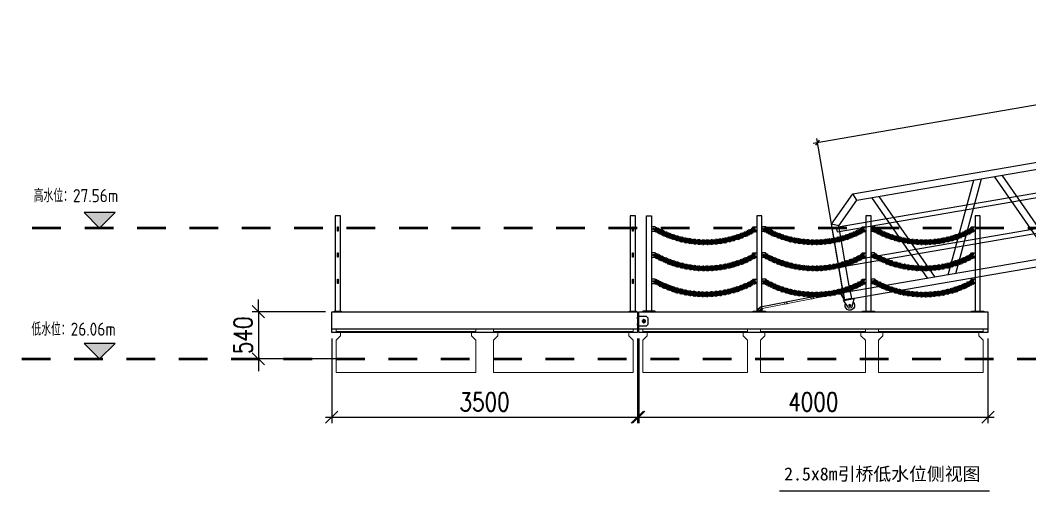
# Model space of a CAD drawing. Extents: x -259369 to -50372, y -155978 to 198088.
# Drawn here: x -95173 to -83609, y 106075 to 111479 of the extents above; entities that cross this region are included whole.
import ezdxf
from ezdxf.enums import TextEntityAlignment as Align

# ---------------------------------------------------------------- set-up
doc = ezdxf.new("R2010")
doc.units = 0
doc.header["$LTSCALE"] = 1000
doc.header["$MEASUREMENT"] = 0
doc.linetypes.add('CENTER', pattern=[2, 1.25, -0.25, 0.25, -0.25])
doc.linetypes.add('CENTER2', pattern=[28.575, 19.05, -3.175, 3.175, -3.175])
for name, color, linetype, lineweight in [('CAXA0', 7, 'Continuous', 70), ('图框', 7, 'Continuous', 13), ('文本', 3, 'Continuous', 13), ('浮箱', 160, 'Continuous', 20), ('铝斜撑', 241, 'Continuous', 9)]:
    doc.layers.add(name, color=color, linetype=linetype, lineweight=lineweight)
for name, color, linetype in [('hjh350-1200', 170, 'Continuous'), ('铝横梁', 220, 'Continuous'), ('铝通', 4, 'Continuous')]:
    doc.layers.add(name, color=color, linetype=linetype)
doc.styles.add('HZTXT', font='txtw.shx', dxfattribs={"width": 0.8, "bigfont": 'hztxtw.shx'})
doc.styles.get("Standard").update_dxf_attribs({"font": 'gbenor.shx', "bigfont": 'gbcbig.shx'})
doc.styles.add('宋体', font='')
doc.styles.get('宋体').set_extended_font_data('SimSun')
doc.dimstyles.new('DIM-50', dxfattribs={"dimscale": 50, "dimtxt": 3, "dimasz": 1, "dimexe": 1, "dimexo": 1, "dimgap": 1, "dimtad": 1, "dimdec": 1, "dimdsep": 46, "dimtxsty": 'HZTXT', "dimblk": 'OBLIQUE', "dimblk1": 'ARCHTICK', "dimblk2": 'OBLIQUE', "dimcen": 0, "dimdle": 1, "dimclrd": 9, "dimclre": 9, "dimclrt": 2, "dimadec": 1, "dimazin": 0, "dimtfac": 1, "dimtdec": 1, "dimtix": 1, "dimtmove": 2, "dimatfit": 3, "dimldrblk": 'OBLIQUE', "dimfxl": 15, "dimtolj": 1, "dimtzin": 0, "dimarcsym": 1})
doc.dimstyles.new('DIM-70', dxfattribs={"dimscale": 70, "dimtxt": 3, "dimasz": 2, "dimexe": 1, "dimexo": 1, "dimgap": 1, "dimtad": 1, "dimdec": 1, "dimdsep": 46, "dimtxsty": 'HZTXT', "dimblk": 'OBLIQUE', "dimcen": 0, "dimdle": 1, "dimclrd": 9, "dimclre": 9, "dimclrt": 2, "dimadec": 1, "dimazin": 0, "dimtfac": 1, "dimtdec": 1, "dimtix": 1, "dimtmove": 2, "dimatfit": 3, "dimldrblk": 'OBLIQUE', "dimfxl": 15, "dimtolj": 1, "dimtzin": 0, "dimarcsym": 1})

# ---------------------------------------------------------------- blocks, each defined once
blk = doc.blocks.new('*U1869')
at = {"color": 5, "const_width": 30}
blk.add_lwpolyline([(166, 0), (-166, 0)], dxfattribs=at)
blk = doc.blocks.new('*U1870')
at = {"color": 0, "linetype": 'ByBlock', "lineweight": -2, "transparency": 16777216}
for p in [(0, 0), (600, 0), (1200, 0), (1800, 0), (2400, 0), (3000, 0), (3600, 0), (4200, 0), (4800, 0), (5400, 0), (6000, 0), (6600, 0), (7200, 0), (7800, 0), (8400, 0), (9000, 0), (9600, 0), (10200, 0), (10800, 0), (11400, 0)]:
    blk.add_blockref('*U1869', p, dxfattribs=at)
blk = doc.blocks.new('*U1867')
at = {"color": 5, "const_width": 30}
blk.add_lwpolyline([(166, 0), (-166, 0)], dxfattribs=at)
blk = doc.blocks.new('*U1868')
at = {"color": 0, "linetype": 'ByBlock', "lineweight": -2, "transparency": 16777216}
for p in [(0, 0), (600, 0), (1200, 0), (1800, 0), (2400, 0), (3000, 0), (3600, 0), (4200, 0), (4800, 0), (5400, 0), (6000, 0), (6600, 0), (7200, 0), (7800, 0), (8400, 0), (9000, 0), (9600, 0), (10200, 0), (10800, 0), (11400, 0)]:
    blk.add_blockref('*U1867', p, dxfattribs=at)
blk = doc.blocks.new('GW-R')
at = {"color": 3, "linetype": 'CENTER2'}
for p, q in [((8383, 1945), (8383, 1975)), ((8398, 1960), (8368, 1960))]:
    blk.add_line(p, q, dxfattribs=at)
at = {"color": 1, "linetype": 'CENTER', "ltscale": 0.52}
for p, q in [((8383, 1974), (8383, 1946)), ((8369, 1960), (8397, 1960))]:
    blk.add_line(p, q, dxfattribs=at)
blk.add_lwpolyline([(8443, 2035), (8323, 2035), (8323, 2025), (8443, 2025)], close=True)
at = {"color": 0}
for points in [[(8360, 1942), (8323, 2025)], [(8406, 1942), (8443, 2025)]]:
    blk.add_lwpolyline(points, dxfattribs=at)
blk.add_lwpolyline([(8406, 1942, -0.317501), (8397, 1935), (8370, 1935, -0.317501), (8360, 1942)], format="xyb")
blk.add_circle((8383, 1960), 9)
blk.add_circle((8383, 1960), 9)
blk.add_arc((8383, 1960), 55, 144.9944, 35.0056)
blk = doc.blocks.new('A$C1CD0366B')
at = {"color": 1, "linetype": 'CENTER', "ltscale": 0.52}
for p, q in [((46, 50), (74, 50)), ((60, 36), (60, 64))]:
    blk.add_line(p, q, dxfattribs=at)
blk.add_lwpolyline([(0, 100), (0, 0), (10, 0), (10, 100)], close=True)
blk.add_lwpolyline([(10, 100), (87, 74, -0.315452), (90, 69), (90, 31, -0.315452), (87, 26), (10, 0)], format="xyb")
blk.add_circle((60, 50), 11)
blk = doc.blocks.new('*U225')
at = {"layer": '铝横梁'}
for points in [[(-163, -510), (-638, 510)], [(-75, -510), (-550, 510)], [(75, -510), (550, 510)], [(163, -510), (638, 510)]]:
    blk.add_lwpolyline(points, dxfattribs=at)
blk = doc.blocks.new('*U226')
at = {"color": 0, "linetype": 'ByBlock', "lineweight": -2, "transparency": 16777216}
for p in [(0, 0), (1427, 0), (2854, 0), (4281, 0), (5708, 0)]:
    blk.add_blockref('*U225', p, dxfattribs=at)
blk = doc.blocks.new('GW')
at = {"color": 3}
for points in [[(1209734, 2417378), (1209734, 2418178), (1209434, 2418478), (1202034, 2418478), (1201734, 2418178), (1201734, 2417378)], [(1202067, 2418398), (1202034, 2418478)], [(1209401, 2418398), (1209434, 2418478)], [(1209654, 2417378), (1209654, 2418145), (1209401, 2418398), (1202067, 2418398), (1201814, 2418145), (1201814, 2417378)], [(1201814, 2418145), (1201734, 2418178)], [(1209654, 2418145), (1209734, 2418178)]]:
    blk.add_lwpolyline(points, dxfattribs=at)
for points in [[(1201814, 2418128), (1209686, 2418128), (1209686, 2418078), (1201814, 2418078)], [(1201814, 2417728), (1209686, 2417728), (1209686, 2417678), (1201814, 2417678)]]:
    blk.add_lwpolyline(points, close=True)
blk.add_lwpolyline([(1201734, 2417378), (1209734, 2417378), (1209734, 2417298), (1201734, 2417298)], close=True, dxfattribs=at)
at = {"layer": '铝通'}
for points in [[(1201722, 2417404), (1201814, 2417378), (1201814, 2417298), (1201734, 2417298), (1201702, 2417379)], [(1209747, 2417404), (1209654, 2417378), (1209654, 2417298), (1209734, 2417298), (1209767, 2417379)]]:
    blk.add_lwpolyline(points, dxfattribs=at)
for points in [[(1201734, 2417378), (1201734, 2417322), (1201724, 2417322), (1201714, 2417378)], [(1209734, 2417378), (1209734, 2417322), (1209744, 2417322), (1209754, 2417378)]]:
    blk.add_lwpolyline(points, close=True, dxfattribs=at)
for centre in [(1201716, 2417388), (1209753, 2417388)]:
    blk.add_circle(centre, 7, dxfattribs=at)
for centre, start, end in [((1201716, 2417388), 69.0024, 213.7395), ((1209753, 2417388), 326.2605, 110.9976)]:
    blk.add_arc(centre, 17, start, end, dxfattribs=at)
for name, p in [('*U226', (1202882, 2417888)), ('GW-R', (1201301, 2415263))]:
    blk.add_blockref(name, p)
at = {"layer": '图框', "rotation": 270.000000000001}
blk.add_blockref('A$C1CD0366B', (1201724, 2417298), dxfattribs=at)
blk = doc.blocks.new('_Oblique')
at = {"color": 0, "linetype": 'ByBlock', "lineweight": -2}
blk.add_line((-0.5, -0.5), (0.5, 0.5), dxfattribs=at)
blk = doc.blocks.new('*D1881')
at = {"color": 9, "lineweight": -2, "transparency": 16777216}
for p, q in [((-77857, 109680), (-78166, 111479)), ((-78108, 111439), (-86091, 110067)), ((-85741, 108325), (-86050, 110125))]:
    blk.add_line(p, q, dxfattribs=at)
at = {"layer": 'Defpoints', "color": 0, "transparency": 16777216}
for p in [(-86042, 110076), (-77848, 109630), (-85733, 108276)]:
    blk.add_point(p, dxfattribs=at)
at = {"color": 9, "lineweight": -2, "transparency": 16777216, "xscale": 50, "yscale": 50, "zscale": 50}
for p, rotation in [((-78157, 111430), 9.746884689865425), ((-86042, 110076), 189.7468846898654)]:
    blk.add_blockref('_Oblique', p, dxfattribs=dict(at, rotation=rotation))
at = {"color": 2, "transparency": 16777216, "insert": (-82121, 110876), "char_height": 150, "attachment_point": 5, "rotation": 9.7469, "style": 'HZTXT'}
blk.add_mtext('\\A1;8000', dxfattribs=at)
blk = doc.blocks.new('_ArchTick')
at = {"color": 0, "linetype": 'ByBlock', "const_width": 0.4}
blk.add_lwpolyline([(-0.5, -0.5), (0.5, 0.5)], dxfattribs=at)
blk = doc.blocks.new('ZZ-2')
blk.add_lwpolyline([(125607, 24331), (125517, 24331), (125497, 24311), (125497, 24236), (125517, 24216), (125607, 24216)])
blk.add_lwpolyline([(125617, 24211), (125607, 24211), (125607, 24336), (125617, 24336)], close=True)
blk.add_circle((125542, 24274), 18)
at = {"layer": 'Defpoints', "color": 1, "linetype": 'CENTER', "ltscale": 5}
for points in [[(125542, 24297), (125542, 24251)], [(125519, 24274), (125565, 24274)]]:
    blk.add_lwpolyline(points, dxfattribs=at)
at = {"layer": 'Defpoints', "color": 1, "linetype": 'CENTER', "ltscale": 2}
for points in [[(125602, 24311), (125612, 24311), (125622, 24311)], [(125602, 24236), (125612, 24236), (125622, 24236)]]:
    blk.add_lwpolyline(points, dxfattribs=at)
for points in [[(125617, 24302), (125617, 24320), (125607, 24320), (125607, 24302)], [(125617, 24227), (125617, 24245), (125607, 24245), (125607, 24227)]]:
    blk.add_lwpolyline(points, close=True, dxfattribs=at)
blk = doc.blocks.new('A$C32F71815')
at = {"layer": '铝斜撑', "linetype": 'Continuous'}
for p, q in [((3, 20), (0, 20)), ((0, 20), (0, 0)), ((40, 0), (0, 0)), ((3, 20), (3, 3)), ((40, 3), (3, 3)), ((40, 0), (40, 3))]:
    blk.add_line(p, q, dxfattribs=at)
blk = doc.blocks.new('tb')
at = {"lineweight": 0}
h = blk.add_hatch(dxfattribs=at)
h.set_pattern_fill('ANSI31', color=256, scale=0.125, style=0)
h.set_pattern_definition([(45, (-488846.90197, 126237.06756), (-0.2806330038, 0.28063300377), [])])
edge = h.paths.add_edge_path(flags=17)
edge.add_arc((0, 0), 6.5, 0, 360)
edge = h.paths.add_edge_path()
edge.add_arc((0, 0), 10, 0, 360)
for p, q in [((-15, -5), (-15, 15)), ((-15, 15), (943, 15)), ((-10, 10), (-10, -5)), ((942, 10), (-10, 10)), ((942, 10), (982, -16)), ((943, 15), (985, -12)), ((-10, -5), (-15, -5)), ((927, -10), (927, -20)), ((937, -30), (957, -30)), ((941, -23), (953, -23)), ((941, -30), (941, -23)), ((945, -23), (945, -7)), ((950, -23), (950, -7)), ((953, -30), (953, -23)), ((967, -10), (967, -20)), ((982, -16), (985, -12))]:
    blk.add_line(p, q, dxfattribs=at)
for points in [[(14, -10), (14, 10), (927, 10), (927, -10)], [(44, 10), (44, -10), (14, -10), (14, 10)], [(356, 10), (356, -10), (326, -10), (326, 10)], [(668, 10), (668, -10), (638, -10), (638, 10)]]:
    blk.add_lwpolyline(points, close=True, dxfattribs=at)
for radius in [10, 6.5]:
    blk.add_circle((0, 0), radius, dxfattribs=at)
for centre, start, end in [((937, -20), 180, 270), ((957, -20), 270, 0)]:
    blk.add_arc(centre, 10, start, end, dxfattribs=at)
blk.add_blockref('A$C32F71815', (927, -10), dxfattribs=at)
blk = doc.blocks.new('*U1857')
at = {"layer": '浮箱'}
blk.add_lwpolyline([(-800, -250), (800, -250), (800, 120), (750, 170), (750, 220), (800, 220), (800, 250), (-800, 250), (-800, 220), (-750, 220), (-750, 170), (-800, 120)], close=True, dxfattribs=at)
blk.add_lwpolyline([(-750, 220), (750, 220)], dxfattribs=at)
blk = doc.blocks.new('*U1858')
at = {"color": 0, "linetype": 'ByBlock', "lineweight": -2, "transparency": 16777216}
for p in [(0, 0), (1800, 0)]:
    blk.add_blockref('*U1857', p, dxfattribs=at)
blk = doc.blocks.new('*U1859')
at = {"layer": '浮箱'}
blk.add_lwpolyline([(-600, -250), (600, -250), (600, 120), (550, 170), (550, 220), (600, 220), (600, 250), (-600, 250), (-600, 220), (-550, 220), (-550, 170), (-600, 120)], close=True, dxfattribs=at)
blk.add_lwpolyline([(-550, 220), (550, 220)], dxfattribs=at)
blk = doc.blocks.new('*U1860')
at = {"color": 0, "linetype": 'ByBlock', "lineweight": -2, "transparency": 16777216}
for p in [(0, 0), (1350, 0), (2700, 0)]:
    blk.add_blockref('*U1859', p, dxfattribs=at)
blk = doc.blocks.new('*D1882')
at = {"color": 9, "lineweight": -2, "transparency": 16777216}
for p, q in [((-92444, 108138), (-92444, 108278)), ((-91674, 108138), (-92514, 108138)), ((-92444, 108138), (-92444, 107598)), ((-91295, 107598), (-92514, 107598)), ((-92444, 107598), (-92444, 107458))]:
    blk.add_line(p, q, dxfattribs=at)
at = {"layer": 'Defpoints', "color": 0, "transparency": 16777216}
for p in [(-91604, 108138), (-92444, 107598), (-91225, 107598)]:
    blk.add_point(p, dxfattribs=at)
at = {"color": 9, "lineweight": -2, "transparency": 16777216, "xscale": 140, "yscale": 140, "zscale": 140}
for p, rotation in [((-92444, 108138), 270), ((-92444, 107598), 90)]:
    blk.add_blockref('_Oblique', p, dxfattribs=dict(at, rotation=rotation))
at = {"color": 2, "transparency": 16777216, "insert": (-92619, 107868), "char_height": 210, "attachment_point": 5, "rotation": 90, "style": 'HZTXT'}
blk.add_mtext('\\A1;540', dxfattribs=at)
blk = doc.blocks.new('*D1878')
at = {"color": 9, "lineweight": -2, "transparency": 16777216}
for p, q in [((-91604, 107832), (-91604, 106860)), ((-88104, 107832), (-88104, 106860)), ((-91674, 106930), (-88034, 106930))]:
    blk.add_line(p, q, dxfattribs=at)
at = {"layer": 'Defpoints', "color": 0, "transparency": 16777216}
for p in [(-91604, 107902), (-88104, 107902), (-88104, 106930)]:
    blk.add_point(p, dxfattribs=at)
at = {"color": 9, "lineweight": -2, "transparency": 16777216, "xscale": 140, "yscale": 140, "zscale": 140, "rotation": 180}
blk.add_blockref('_Oblique', (-91604, 106930), dxfattribs=at)
at = {"color": 9, "lineweight": -2, "transparency": 16777216, "xscale": 140, "yscale": 140, "zscale": 140}
blk.add_blockref('_Oblique', (-88104, 106930), dxfattribs=at)
at = {"color": 2, "transparency": 16777216, "insert": (-89854, 107105), "char_height": 210, "attachment_point": 5, "style": 'HZTXT'}
blk.add_mtext('\\A1;3500', dxfattribs=at)
blk = doc.blocks.new('*D1879')
at = {"color": 9, "lineweight": -2, "transparency": 16777216}
for p, q in [((-88089, 107832), (-88089, 106860)), ((-84089, 107832), (-84089, 106860)), ((-88159, 106930), (-84019, 106930))]:
    blk.add_line(p, q, dxfattribs=at)
at = {"layer": 'Defpoints', "color": 0, "transparency": 16777216}
for p in [(-88089, 107902), (-84089, 107902), (-84089, 106930)]:
    blk.add_point(p, dxfattribs=at)
at = {"color": 9, "lineweight": -2, "transparency": 16777216, "xscale": 140, "yscale": 140, "zscale": 140, "rotation": 180}
blk.add_blockref('_Oblique', (-88089, 106930), dxfattribs=at)
at = {"color": 9, "lineweight": -2, "transparency": 16777216, "xscale": 140, "yscale": 140, "zscale": 140}
blk.add_blockref('_Oblique', (-84089, 106930), dxfattribs=at)
at = {"color": 2, "transparency": 16777216, "insert": (-86089, 107105), "char_height": 210, "attachment_point": 5, "style": 'HZTXT'}
blk.add_mtext('\\A1;4000', dxfattribs=at)
blk = doc.blocks.new('*U78')
blk.add_lwpolyline([(-25, 25), (-25, -25), (15, -25), (25, -15), (25, 15), (15, 25), (-25, 25)])
blk.add_circle((0, 0), 10)
blk = doc.blocks.new('*U79')
at = {"color": 0, "linetype": 'ByBlock', "lineweight": -2, "transparency": 16777216}
for p in [(0, 600), (0, 300), (0, 0)]:
    blk.add_blockref('*U78', p, dxfattribs=at)
blk = doc.blocks.new('*U76')
blk.add_lwpolyline([(-25, 25), (-25, -25), (15, -25), (25, -15), (25, 15), (15, 25), (-25, 25)])
blk.add_circle((0, 0), 10)
blk = doc.blocks.new('*U77')
at = {"color": 0, "linetype": 'ByBlock', "lineweight": -2, "transparency": 16777216}
for p in [(0, 600), (0, 300), (0, 0)]:
    blk.add_blockref('*U76', p, dxfattribs=at)
blk = doc.blocks.new('LG-LZ')
at = {"color": 7}
for points in [[(1136941, 2514484), (1137081, 2514484), (1137081, 2514478), (1136941, 2514478), (1136941, 2514484)], [(1136955, 2514484), (1136955, 2514478)], [(1136962, 2514489), (1136962, 2514473)], [(1136969, 2514484), (1136969, 2514478)], [(1137053, 2514484), (1137053, 2514478)], [(1137060, 2514489), (1137060, 2514473)], [(1137067, 2514484), (1137067, 2514478)]]:
    blk.add_lwpolyline(points, dxfattribs=at)
at = {"layer": 'hjh350-1200', "color": 6}
blk.add_lwpolyline([(1137041, 2515578), (1136981, 2515578), (1136981, 2514484), (1137041, 2514484)], close=True, dxfattribs=at)
at = {"xscale": -1}
blk.add_blockref('*U77', (1136956, 2514828), dxfattribs=at)
blk.add_blockref('*U79', (1137066, 2514828))
blk = doc.blocks.new('*U251')
at = {"layer": 'CAXA0'}
for p, q in [((23, 14), (36, 14)), ((36, 6), (23, 6)), ((72, 16), (86, 17)), ((86, 9), (73, 8)), ((37, -5), (23, -5)), ((37, -13), (23, -13)), ((87, -2), (73, -3)), ((87, -10), (74, -11))]:
    blk.add_line(p, q, dxfattribs=at)
blk.add_lwpolyline([(72, 6), (40, 5, 1), (40, -3), (72, -2, 1), (72, 6)], format="xyb", dxfattribs=at)
for centre, radius, start, end in [((23, 1), 13.3, 90.9188, 163.4612), ((23, 1), 5.33, 90.9188, 132.3284), ((36, 1), 13.3, 19.6243, 90.9188), ((36, 1), 13.3, 19.6243, 90.9188), ((36, 1), 5.33, 49.5092, 90.9188), ((36, 1), 5.33, 49.5092, 90.9188), ((73, 3), 13.3, 93.1606, 165.703), ((73, 3), 5.33, 93.1606, 134.5702), ((86, 3), 13.3, 20.6182, 93.1606), ((86, 3), 13.3, 20.6182, 93.1606), ((86, 3), 5.33, 51.751, 93.1606), ((86, 3), 5.33, 51.751, 93.1606), ((23, 1), 13.3, 198.3764, 270.9188), ((23, 1), 5.33, 229.5092, 270.9188), ((36, 1), 5.33, 270.9188, 312.3284), ((36, 1), 13.3, 270.9188, 344.7109), ((36, 1), 5.33, 270.9188, 312.3284), ((36, 1), 13.3, 270.9188, 344.7109), ((73, 3), 13.3, 200.6182, 273.1606), ((73, 3), 5.33, 231.751, 273.1606), ((86, 3), 13.3, 273.1606, 345.703), ((86, 3), 13.3, 273.1606, 345.703), ((86, 3), 5.33, 273.1606, 314.5702), ((86, 3), 5.33, 273.1606, 314.5702)]:
    blk.add_arc(centre, radius, start, end, dxfattribs=at)
blk = doc.blocks.new('*U252')
at = {"color": 0, "linetype": 'ByBlock', "lineweight": -2, "transparency": 16777216}
for p, rotation in [((1133087, 2514792), 332.1169999690284), ((1133132, 2514770), 334.5752915565449), ((1133178, 2514749), 337.0335831440608), ((1133224, 2514731), 339.4918747315768), ((1133961, 2514704), 16.36624854431703), ((1134008, 2514719), 18.824540131833), ((1134055, 2514736), 21.28283171934912), ((1134102, 2514756), 23.74112330686542), ((1134147, 2514777), 26.19941489438151), ((1133271, 2514714), 341.9501663190929), ((1133319, 2514700), 344.408457906609), ((1133368, 2514687), 346.8667494941251), ((1133417, 2514677), 349.3250410816411), ((1133466, 2514669), 351.783332669157), ((1133516, 2514663), 354.2416242566727), ((1133565, 2514659), 356.699915844189), ((1133615, 2514657), 359.1582074317055), ((1133665, 2514657), 1.616499019220556), ((1133715, 2514660), 4.074790606736444), ((1133765, 2514665), 6.533082194252587), ((1133815, 2514671), 8.99137378176869), ((1133864, 2514680), 11.44966536928477), ((1133913, 2514691), 13.90795695680105)]:
    blk.add_blockref('*U251', p, dxfattribs=dict(at, rotation=rotation))
blk = doc.blocks.new('*U253')
at = {"layer": 'CAXA0'}
for p, q in [((23, 14), (36, 14)), ((36, 6), (23, 6)), ((72, 16), (86, 17)), ((86, 9), (73, 8)), ((37, -5), (23, -5)), ((37, -13), (23, -13)), ((87, -2), (73, -3)), ((87, -10), (74, -11))]:
    blk.add_line(p, q, dxfattribs=at)
blk.add_lwpolyline([(72, 6), (40, 5, 1), (40, -3), (72, -2, 1), (72, 6)], format="xyb", dxfattribs=at)
for centre, radius, start, end in [((23, 1), 13.3, 90.9188, 163.4612), ((23, 1), 5.33, 90.9188, 132.3284), ((36, 1), 13.3, 19.6243, 90.9188), ((36, 1), 13.3, 19.6243, 90.9188), ((36, 1), 5.33, 49.5092, 90.9188), ((36, 1), 5.33, 49.5092, 90.9188), ((73, 3), 13.3, 93.1606, 165.703), ((73, 3), 5.33, 93.1606, 134.5702), ((86, 3), 13.3, 20.6182, 93.1606), ((86, 3), 13.3, 20.6182, 93.1606), ((86, 3), 5.33, 51.751, 93.1606), ((86, 3), 5.33, 51.751, 93.1606), ((23, 1), 13.3, 198.3764, 270.9188), ((23, 1), 5.33, 229.5092, 270.9188), ((36, 1), 5.33, 270.9188, 312.3284), ((36, 1), 13.3, 270.9188, 344.7109), ((36, 1), 5.33, 270.9188, 312.3284), ((36, 1), 13.3, 270.9188, 344.7109), ((73, 3), 13.3, 200.6182, 273.1606), ((73, 3), 5.33, 231.751, 273.1606), ((86, 3), 13.3, 273.1606, 345.703), ((86, 3), 13.3, 273.1606, 345.703), ((86, 3), 5.33, 273.1606, 314.5702), ((86, 3), 5.33, 273.1606, 314.5702)]:
    blk.add_arc(centre, radius, start, end, dxfattribs=at)
blk = doc.blocks.new('*U241')
at = {"color": 0, "linetype": 'ByBlock', "lineweight": -2, "transparency": 16777216}
for p, rotation in [((1133087, 2514792), 332.1169999690284), ((1133132, 2514770), 334.5752915565449), ((1133178, 2514749), 337.0335831440608), ((1133224, 2514731), 339.4918747315768), ((1133961, 2514704), 16.36624854431703), ((1134008, 2514719), 18.824540131833), ((1134055, 2514736), 21.28283171934912), ((1134102, 2514756), 23.74112330686542), ((1134147, 2514777), 26.19941489438151), ((1133271, 2514714), 341.9501663190929), ((1133319, 2514700), 344.408457906609), ((1133368, 2514687), 346.8667494941251), ((1133417, 2514677), 349.3250410816411), ((1133466, 2514669), 351.783332669157), ((1133516, 2514663), 354.2416242566727), ((1133565, 2514659), 356.699915844189), ((1133615, 2514657), 359.1582074317055), ((1133665, 2514657), 1.616499019220556), ((1133715, 2514660), 4.074790606736444), ((1133765, 2514665), 6.533082194252587), ((1133815, 2514671), 8.99137378176869), ((1133864, 2514680), 11.44966536928477), ((1133913, 2514691), 13.90795695680105)]:
    blk.add_blockref('*U253', p, dxfattribs=dict(at, rotation=rotation))
blk = doc.blocks.new('*U248')
at = {"layer": 'CAXA0'}
for p, q in [((23, 14), (36, 14)), ((36, 6), (23, 6)), ((72, 16), (86, 17)), ((86, 9), (73, 8)), ((37, -5), (23, -5)), ((37, -13), (23, -13)), ((87, -2), (73, -3)), ((87, -10), (74, -11))]:
    blk.add_line(p, q, dxfattribs=at)
blk.add_lwpolyline([(72, 6), (40, 5, 1), (40, -3), (72, -2, 1), (72, 6)], format="xyb", dxfattribs=at)
for centre, radius, start, end in [((23, 1), 13.3, 90.9188, 163.4612), ((23, 1), 5.33, 90.9188, 132.3284), ((36, 1), 13.3, 19.6243, 90.9188), ((36, 1), 13.3, 19.6243, 90.9188), ((36, 1), 5.33, 49.5092, 90.9188), ((36, 1), 5.33, 49.5092, 90.9188), ((73, 3), 13.3, 93.1606, 165.703), ((73, 3), 5.33, 93.1606, 134.5702), ((86, 3), 13.3, 20.6182, 93.1606), ((86, 3), 13.3, 20.6182, 93.1606), ((86, 3), 5.33, 51.751, 93.1606), ((86, 3), 5.33, 51.751, 93.1606), ((23, 1), 13.3, 198.3764, 270.9188), ((23, 1), 5.33, 229.5092, 270.9188), ((36, 1), 5.33, 270.9188, 312.3284), ((36, 1), 13.3, 270.9188, 344.7109), ((36, 1), 5.33, 270.9188, 312.3284), ((36, 1), 13.3, 270.9188, 344.7109), ((73, 3), 13.3, 200.6182, 273.1606), ((73, 3), 5.33, 231.751, 273.1606), ((86, 3), 13.3, 273.1606, 345.703), ((86, 3), 13.3, 273.1606, 345.703), ((86, 3), 5.33, 273.1606, 314.5702), ((86, 3), 5.33, 273.1606, 314.5702)]:
    blk.add_arc(centre, radius, start, end, dxfattribs=at)
blk = doc.blocks.new('*U250')
at = {"color": 0, "linetype": 'ByBlock', "lineweight": -2, "transparency": 16777216}
for p, rotation in [((1133087, 2514792), 332.1169999690284), ((1133132, 2514770), 334.5752915565449), ((1133178, 2514749), 337.0335831440608), ((1133224, 2514731), 339.4918747315768), ((1133961, 2514704), 16.36624854431703), ((1134008, 2514719), 18.824540131833), ((1134055, 2514736), 21.28283171934912), ((1134102, 2514756), 23.74112330686542), ((1134147, 2514777), 26.19941489438151), ((1133271, 2514714), 341.9501663190929), ((1133319, 2514700), 344.408457906609), ((1133368, 2514687), 346.8667494941251), ((1133417, 2514677), 349.3250410816411), ((1133466, 2514669), 351.783332669157), ((1133516, 2514663), 354.2416242566727), ((1133565, 2514659), 356.699915844189), ((1133615, 2514657), 359.1582074317055), ((1133665, 2514657), 1.616499019220556), ((1133715, 2514660), 4.074790606736444), ((1133765, 2514665), 6.533082194252587), ((1133815, 2514671), 8.99137378176869), ((1133864, 2514680), 11.44966536928477), ((1133913, 2514691), 13.90795695680105)]:
    blk.add_blockref('*U248', p, dxfattribs=dict(at, rotation=rotation))
blk = doc.blocks.new('*U238')
at = {"layer": 'CAXA0'}
for p, q in [((23, 14), (36, 14)), ((36, 6), (23, 6)), ((72, 16), (86, 17)), ((86, 9), (73, 8)), ((37, -5), (23, -5)), ((37, -13), (23, -13)), ((87, -2), (73, -3)), ((87, -10), (74, -11))]:
    blk.add_line(p, q, dxfattribs=at)
blk.add_lwpolyline([(72, 6), (40, 5, 1), (40, -3), (72, -2, 1), (72, 6)], format="xyb", dxfattribs=at)
for centre, radius, start, end in [((23, 1), 13.3, 90.9188, 163.4612), ((23, 1), 5.33, 90.9188, 132.3284), ((36, 1), 13.3, 19.6243, 90.9188), ((36, 1), 13.3, 19.6243, 90.9188), ((36, 1), 5.33, 49.5092, 90.9188), ((36, 1), 5.33, 49.5092, 90.9188), ((73, 3), 13.3, 93.1606, 165.703), ((73, 3), 5.33, 93.1606, 134.5702), ((86, 3), 13.3, 20.6182, 93.1606), ((86, 3), 13.3, 20.6182, 93.1606), ((86, 3), 5.33, 51.751, 93.1606), ((86, 3), 5.33, 51.751, 93.1606), ((23, 1), 13.3, 198.3764, 270.9188), ((23, 1), 5.33, 229.5092, 270.9188), ((36, 1), 5.33, 270.9188, 312.3284), ((36, 1), 13.3, 270.9188, 344.7109), ((36, 1), 5.33, 270.9188, 312.3284), ((36, 1), 13.3, 270.9188, 344.7109), ((73, 3), 13.3, 200.6182, 273.1606), ((73, 3), 5.33, 231.751, 273.1606), ((86, 3), 13.3, 273.1606, 345.703), ((86, 3), 13.3, 273.1606, 345.703), ((86, 3), 5.33, 273.1606, 314.5702), ((86, 3), 5.33, 273.1606, 314.5702)]:
    blk.add_arc(centre, radius, start, end, dxfattribs=at)
blk = doc.blocks.new('*U239')
at = {"color": 0, "linetype": 'ByBlock', "lineweight": -2, "transparency": 16777216}
for p, rotation in [((1133087, 2514792), 332.1169999690284), ((1133132, 2514770), 334.5752915565449), ((1133178, 2514749), 337.0335831440608), ((1133224, 2514731), 339.4918747315768), ((1133961, 2514704), 16.36624854431703), ((1134008, 2514719), 18.824540131833), ((1134055, 2514736), 21.28283171934912), ((1134102, 2514756), 23.74112330686542), ((1134147, 2514777), 26.19941489438151), ((1133271, 2514714), 341.9501663190929), ((1133319, 2514700), 344.408457906609), ((1133368, 2514687), 346.8667494941251), ((1133417, 2514677), 349.3250410816411), ((1133466, 2514669), 351.783332669157), ((1133516, 2514663), 354.2416242566727), ((1133565, 2514659), 356.699915844189), ((1133615, 2514657), 359.1582074317055), ((1133665, 2514657), 1.616499019220556), ((1133715, 2514660), 4.074790606736444), ((1133765, 2514665), 6.533082194252587), ((1133815, 2514671), 8.99137378176869), ((1133864, 2514680), 11.44966536928477), ((1133913, 2514691), 13.90795695680105)]:
    blk.add_blockref('*U238', p, dxfattribs=dict(at, rotation=rotation))
blk = doc.blocks.new('*U240')
at = {"layer": 'CAXA0'}
for p, q in [((23, 14), (36, 14)), ((36, 6), (23, 6)), ((72, 16), (86, 17)), ((86, 9), (73, 8)), ((37, -5), (23, -5)), ((37, -13), (23, -13)), ((87, -2), (73, -3)), ((87, -10), (74, -11))]:
    blk.add_line(p, q, dxfattribs=at)
blk.add_lwpolyline([(72, 6), (40, 5, 1), (40, -3), (72, -2, 1), (72, 6)], format="xyb", dxfattribs=at)
for centre, radius, start, end in [((23, 1), 13.3, 90.9188, 163.4612), ((23, 1), 5.33, 90.9188, 132.3284), ((36, 1), 13.3, 19.6243, 90.9188), ((36, 1), 13.3, 19.6243, 90.9188), ((36, 1), 5.33, 49.5092, 90.9188), ((36, 1), 5.33, 49.5092, 90.9188), ((73, 3), 13.3, 93.1606, 165.703), ((73, 3), 5.33, 93.1606, 134.5702), ((86, 3), 13.3, 20.6182, 93.1606), ((86, 3), 13.3, 20.6182, 93.1606), ((86, 3), 5.33, 51.751, 93.1606), ((86, 3), 5.33, 51.751, 93.1606), ((23, 1), 13.3, 198.3764, 270.9188), ((23, 1), 5.33, 229.5092, 270.9188), ((36, 1), 5.33, 270.9188, 312.3284), ((36, 1), 13.3, 270.9188, 344.7109), ((36, 1), 5.33, 270.9188, 312.3284), ((36, 1), 13.3, 270.9188, 344.7109), ((73, 3), 13.3, 200.6182, 273.1606), ((73, 3), 5.33, 231.751, 273.1606), ((86, 3), 13.3, 273.1606, 345.703), ((86, 3), 13.3, 273.1606, 345.703), ((86, 3), 5.33, 273.1606, 314.5702), ((86, 3), 5.33, 273.1606, 314.5702)]:
    blk.add_arc(centre, radius, start, end, dxfattribs=at)
blk = doc.blocks.new('*U244')
at = {"color": 0, "linetype": 'ByBlock', "lineweight": -2, "transparency": 16777216}
for p, rotation in [((1133087, 2514792), 332.1169999690284), ((1133132, 2514770), 334.5752915565449), ((1133178, 2514749), 337.0335831440608), ((1133224, 2514731), 339.4918747315768), ((1133961, 2514704), 16.36624854431703), ((1134008, 2514719), 18.824540131833), ((1134055, 2514736), 21.28283171934912), ((1134102, 2514756), 23.74112330686542), ((1134147, 2514777), 26.19941489438151), ((1133271, 2514714), 341.9501663190929), ((1133319, 2514700), 344.408457906609), ((1133368, 2514687), 346.8667494941251), ((1133417, 2514677), 349.3250410816411), ((1133466, 2514669), 351.783332669157), ((1133516, 2514663), 354.2416242566727), ((1133565, 2514659), 356.699915844189), ((1133615, 2514657), 359.1582074317055), ((1133665, 2514657), 1.616499019220556), ((1133715, 2514660), 4.074790606736444), ((1133765, 2514665), 6.533082194252587), ((1133815, 2514671), 8.99137378176869), ((1133864, 2514680), 11.44966536928477), ((1133913, 2514691), 13.90795695680105)]:
    blk.add_blockref('*U240', p, dxfattribs=dict(at, rotation=rotation))
blk = doc.blocks.new('*U245')
at = {"layer": 'CAXA0'}
for p, q in [((23, 14), (36, 14)), ((36, 6), (23, 6)), ((72, 16), (86, 17)), ((86, 9), (73, 8)), ((37, -5), (23, -5)), ((37, -13), (23, -13)), ((87, -2), (73, -3)), ((87, -10), (74, -11))]:
    blk.add_line(p, q, dxfattribs=at)
blk.add_lwpolyline([(72, 6), (40, 5, 1), (40, -3), (72, -2, 1), (72, 6)], format="xyb", dxfattribs=at)
for centre, radius, start, end in [((23, 1), 13.3, 90.9188, 163.4612), ((23, 1), 5.33, 90.9188, 132.3284), ((36, 1), 13.3, 19.6243, 90.9188), ((36, 1), 13.3, 19.6243, 90.9188), ((36, 1), 5.33, 49.5092, 90.9188), ((36, 1), 5.33, 49.5092, 90.9188), ((73, 3), 13.3, 93.1606, 165.703), ((73, 3), 5.33, 93.1606, 134.5702), ((86, 3), 13.3, 20.6182, 93.1606), ((86, 3), 13.3, 20.6182, 93.1606), ((86, 3), 5.33, 51.751, 93.1606), ((86, 3), 5.33, 51.751, 93.1606), ((23, 1), 13.3, 198.3764, 270.9188), ((23, 1), 5.33, 229.5092, 270.9188), ((36, 1), 5.33, 270.9188, 312.3284), ((36, 1), 13.3, 270.9188, 344.7109), ((36, 1), 5.33, 270.9188, 312.3284), ((36, 1), 13.3, 270.9188, 344.7109), ((73, 3), 13.3, 200.6182, 273.1606), ((73, 3), 5.33, 231.751, 273.1606), ((86, 3), 13.3, 273.1606, 345.703), ((86, 3), 13.3, 273.1606, 345.703), ((86, 3), 5.33, 273.1606, 314.5702), ((86, 3), 5.33, 273.1606, 314.5702)]:
    blk.add_arc(centre, radius, start, end, dxfattribs=at)
blk = doc.blocks.new('*U237')
at = {"color": 0, "linetype": 'ByBlock', "lineweight": -2, "transparency": 16777216}
for p, rotation in [((1133087, 2514792), 332.1169999690284), ((1133132, 2514770), 334.5752915565449), ((1133178, 2514749), 337.0335831440608), ((1133224, 2514731), 339.4918747315768), ((1133961, 2514704), 16.36624854431703), ((1134008, 2514719), 18.824540131833), ((1134055, 2514736), 21.28283171934912), ((1134102, 2514756), 23.74112330686542), ((1134147, 2514777), 26.19941489438151), ((1133271, 2514714), 341.9501663190929), ((1133319, 2514700), 344.408457906609), ((1133368, 2514687), 346.8667494941251), ((1133417, 2514677), 349.3250410816411), ((1133466, 2514669), 351.783332669157), ((1133516, 2514663), 354.2416242566727), ((1133565, 2514659), 356.699915844189), ((1133615, 2514657), 359.1582074317055), ((1133665, 2514657), 1.616499019220556), ((1133715, 2514660), 4.074790606736444), ((1133765, 2514665), 6.533082194252587), ((1133815, 2514671), 8.99137378176869), ((1133864, 2514680), 11.44966536928477), ((1133913, 2514691), 13.90795695680105)]:
    blk.add_blockref('*U245', p, dxfattribs=dict(at, rotation=rotation))
blk = doc.blocks.new('*U249')
at = {"layer": 'CAXA0'}
for p, q in [((23, 14), (36, 14)), ((36, 6), (23, 6)), ((72, 16), (86, 17)), ((86, 9), (73, 8)), ((37, -5), (23, -5)), ((37, -13), (23, -13)), ((87, -2), (73, -3)), ((87, -10), (74, -11))]:
    blk.add_line(p, q, dxfattribs=at)
blk.add_lwpolyline([(72, 6), (40, 5, 1), (40, -3), (72, -2, 1), (72, 6)], format="xyb", dxfattribs=at)
for centre, radius, start, end in [((23, 1), 13.3, 90.9188, 163.4612), ((23, 1), 5.33, 90.9188, 132.3284), ((36, 1), 13.3, 19.6243, 90.9188), ((36, 1), 13.3, 19.6243, 90.9188), ((36, 1), 5.33, 49.5092, 90.9188), ((36, 1), 5.33, 49.5092, 90.9188), ((73, 3), 13.3, 93.1606, 165.703), ((73, 3), 5.33, 93.1606, 134.5702), ((86, 3), 13.3, 20.6182, 93.1606), ((86, 3), 13.3, 20.6182, 93.1606), ((86, 3), 5.33, 51.751, 93.1606), ((86, 3), 5.33, 51.751, 93.1606), ((23, 1), 13.3, 198.3764, 270.9188), ((23, 1), 5.33, 229.5092, 270.9188), ((36, 1), 5.33, 270.9188, 312.3284), ((36, 1), 13.3, 270.9188, 344.7109), ((36, 1), 5.33, 270.9188, 312.3284), ((36, 1), 13.3, 270.9188, 344.7109), ((73, 3), 13.3, 200.6182, 273.1606), ((73, 3), 5.33, 231.751, 273.1606), ((86, 3), 13.3, 273.1606, 345.703), ((86, 3), 13.3, 273.1606, 345.703), ((86, 3), 5.33, 273.1606, 314.5702), ((86, 3), 5.33, 273.1606, 314.5702)]:
    blk.add_arc(centre, radius, start, end, dxfattribs=at)
blk = doc.blocks.new('*U242')
at = {"color": 0, "linetype": 'ByBlock', "lineweight": -2, "transparency": 16777216}
for p, rotation in [((1133087, 2514792), 332.1169999690284), ((1133132, 2514770), 334.5752915565449), ((1133178, 2514749), 337.0335831440608), ((1133224, 2514731), 339.4918747315768), ((1133961, 2514704), 16.36624854431703), ((1134008, 2514719), 18.824540131833), ((1134055, 2514736), 21.28283171934912), ((1134102, 2514756), 23.74112330686542), ((1134147, 2514777), 26.19941489438151), ((1133271, 2514714), 341.9501663190929), ((1133319, 2514700), 344.408457906609), ((1133368, 2514687), 346.8667494941251), ((1133417, 2514677), 349.3250410816411), ((1133466, 2514669), 351.783332669157), ((1133516, 2514663), 354.2416242566727), ((1133565, 2514659), 356.699915844189), ((1133615, 2514657), 359.1582074317055), ((1133665, 2514657), 1.616499019220556), ((1133715, 2514660), 4.074790606736444), ((1133765, 2514665), 6.533082194252587), ((1133815, 2514671), 8.99137378176869), ((1133864, 2514680), 11.44966536928477), ((1133913, 2514691), 13.90795695680105)]:
    blk.add_blockref('*U249', p, dxfattribs=dict(at, rotation=rotation))
blk = doc.blocks.new('*U243')
at = {"layer": 'CAXA0'}
for p, q in [((23, 14), (36, 14)), ((36, 6), (23, 6)), ((72, 16), (86, 17)), ((86, 9), (73, 8)), ((37, -5), (23, -5)), ((37, -13), (23, -13)), ((87, -2), (73, -3)), ((87, -10), (74, -11))]:
    blk.add_line(p, q, dxfattribs=at)
blk.add_lwpolyline([(72, 6), (40, 5, 1), (40, -3), (72, -2, 1), (72, 6)], format="xyb", dxfattribs=at)
for centre, radius, start, end in [((23, 1), 13.3, 90.9188, 163.4612), ((23, 1), 5.33, 90.9188, 132.3284), ((36, 1), 13.3, 19.6243, 90.9188), ((36, 1), 13.3, 19.6243, 90.9188), ((36, 1), 5.33, 49.5092, 90.9188), ((36, 1), 5.33, 49.5092, 90.9188), ((73, 3), 13.3, 93.1606, 165.703), ((73, 3), 5.33, 93.1606, 134.5702), ((86, 3), 13.3, 20.6182, 93.1606), ((86, 3), 13.3, 20.6182, 93.1606), ((86, 3), 5.33, 51.751, 93.1606), ((86, 3), 5.33, 51.751, 93.1606), ((23, 1), 13.3, 198.3764, 270.9188), ((23, 1), 5.33, 229.5092, 270.9188), ((36, 1), 5.33, 270.9188, 312.3284), ((36, 1), 13.3, 270.9188, 344.7109), ((36, 1), 5.33, 270.9188, 312.3284), ((36, 1), 13.3, 270.9188, 344.7109), ((73, 3), 13.3, 200.6182, 273.1606), ((73, 3), 5.33, 231.751, 273.1606), ((86, 3), 13.3, 273.1606, 345.703), ((86, 3), 13.3, 273.1606, 345.703), ((86, 3), 5.33, 273.1606, 314.5702), ((86, 3), 5.33, 273.1606, 314.5702)]:
    blk.add_arc(centre, radius, start, end, dxfattribs=at)
blk = doc.blocks.new('*U246')
at = {"color": 0, "linetype": 'ByBlock', "lineweight": -2, "transparency": 16777216}
for p, rotation in [((1133087, 2514792), 332.1169999690284), ((1133132, 2514770), 334.5752915565449), ((1133178, 2514749), 337.0335831440608), ((1133224, 2514731), 339.4918747315768), ((1133961, 2514704), 16.36624854431703), ((1134008, 2514719), 18.824540131833), ((1134055, 2514736), 21.28283171934912), ((1134102, 2514756), 23.74112330686542), ((1134147, 2514777), 26.19941489438151), ((1133271, 2514714), 341.9501663190929), ((1133319, 2514700), 344.408457906609), ((1133368, 2514687), 346.8667494941251), ((1133417, 2514677), 349.3250410816411), ((1133466, 2514669), 351.783332669157), ((1133516, 2514663), 354.2416242566727), ((1133565, 2514659), 356.699915844189), ((1133615, 2514657), 359.1582074317055), ((1133665, 2514657), 1.616499019220556), ((1133715, 2514660), 4.074790606736444), ((1133765, 2514665), 6.533082194252587), ((1133815, 2514671), 8.99137378176869), ((1133864, 2514680), 11.44966536928477), ((1133913, 2514691), 13.90795695680105)]:
    blk.add_blockref('*U243', p, dxfattribs=dict(at, rotation=rotation))
blk = doc.blocks.new('*U247')
at = {"layer": 'CAXA0'}
for p, q in [((23, 14), (36, 14)), ((36, 6), (23, 6)), ((72, 16), (86, 17)), ((86, 9), (73, 8)), ((37, -5), (23, -5)), ((37, -13), (23, -13)), ((87, -2), (73, -3)), ((87, -10), (74, -11))]:
    blk.add_line(p, q, dxfattribs=at)
blk.add_lwpolyline([(72, 6), (40, 5, 1), (40, -3), (72, -2, 1), (72, 6)], format="xyb", dxfattribs=at)
for centre, radius, start, end in [((23, 1), 13.3, 90.9188, 163.4612), ((23, 1), 5.33, 90.9188, 132.3284), ((36, 1), 13.3, 19.6243, 90.9188), ((36, 1), 13.3, 19.6243, 90.9188), ((36, 1), 5.33, 49.5092, 90.9188), ((36, 1), 5.33, 49.5092, 90.9188), ((73, 3), 13.3, 93.1606, 165.703), ((73, 3), 5.33, 93.1606, 134.5702), ((86, 3), 13.3, 20.6182, 93.1606), ((86, 3), 13.3, 20.6182, 93.1606), ((86, 3), 5.33, 51.751, 93.1606), ((86, 3), 5.33, 51.751, 93.1606), ((23, 1), 13.3, 198.3764, 270.9188), ((23, 1), 5.33, 229.5092, 270.9188), ((36, 1), 5.33, 270.9188, 312.3284), ((36, 1), 13.3, 270.9188, 344.7109), ((36, 1), 5.33, 270.9188, 312.3284), ((36, 1), 13.3, 270.9188, 344.7109), ((73, 3), 13.3, 200.6182, 273.1606), ((73, 3), 5.33, 231.751, 273.1606), ((86, 3), 13.3, 273.1606, 345.703), ((86, 3), 13.3, 273.1606, 345.703), ((86, 3), 5.33, 273.1606, 314.5702), ((86, 3), 5.33, 273.1606, 314.5702)]:
    blk.add_arc(centre, radius, start, end, dxfattribs=at)
blk = doc.blocks.new('*U254')
at = {"color": 0, "linetype": 'ByBlock', "lineweight": -2, "transparency": 16777216}
for p, rotation in [((1133087, 2514792), 332.1169999690284), ((1133132, 2514770), 334.5752915565449), ((1133178, 2514749), 337.0335831440608), ((1133224, 2514731), 339.4918747315768), ((1133961, 2514704), 16.36624854431703), ((1134008, 2514719), 18.824540131833), ((1134055, 2514736), 21.28283171934912), ((1134102, 2514756), 23.74112330686542), ((1134147, 2514777), 26.19941489438151), ((1133271, 2514714), 341.9501663190929), ((1133319, 2514700), 344.408457906609), ((1133368, 2514687), 346.8667494941251), ((1133417, 2514677), 349.3250410816411), ((1133466, 2514669), 351.783332669157), ((1133516, 2514663), 354.2416242566727), ((1133565, 2514659), 356.699915844189), ((1133615, 2514657), 359.1582074317055), ((1133665, 2514657), 1.616499019220556), ((1133715, 2514660), 4.074790606736444), ((1133765, 2514665), 6.533082194252587), ((1133815, 2514671), 8.99137378176869), ((1133864, 2514680), 11.44966536928477), ((1133913, 2514691), 13.90795695680105)]:
    blk.add_blockref('*U247', p, dxfattribs=dict(at, rotation=rotation))
blk = doc.blocks.new('*U81')
blk.add_lwpolyline([(-25, 25), (-25, -25), (15, -25), (25, -15), (25, 15), (15, 25), (-25, 25)])
blk.add_circle((0, 0), 10)
blk = doc.blocks.new('*U82')
at = {"color": 0, "linetype": 'ByBlock', "lineweight": -2, "transparency": 16777216}
for p in [(0, 600), (0, 300), (0, 0)]:
    blk.add_blockref('*U81', p, dxfattribs=at)
blk = doc.blocks.new('LG-DB-LZ')
at = {"color": 7}
for points in [[(1142793, 2514484), (1142933, 2514484), (1142933, 2514478), (1142793, 2514478), (1142793, 2514484)], [(1142807, 2514484), (1142807, 2514478)], [(1142814, 2514489), (1142814, 2514473)], [(1142821, 2514484), (1142821, 2514478)], [(1142905, 2514484), (1142905, 2514478)], [(1142912, 2514489), (1142912, 2514473)], [(1142919, 2514484), (1142919, 2514478)]]:
    blk.add_lwpolyline(points, dxfattribs=at)
at = {"layer": 'hjh350-1200', "color": 6}
blk.add_lwpolyline([(1142893, 2515578), (1142833, 2515578), (1142833, 2514484), (1142893, 2514484)], close=True, dxfattribs=at)
at = {"xscale": -1}
blk.add_blockref('*U82', (1142808, 2514828), dxfattribs=at)
blk = doc.blocks.new('DGREXD')
for centre in [(659417, 100251), (660666, 100251), (661917, 100251), (659417, 99951), (660667, 99951), (661916, 99951), (659413, 99654), (660667, 99651), (661916, 99651)]:
    blk.add_arc(centre, 1165, 240.2493, 296.0153)
at = {"xscale": -1}
blk.add_blockref('LG-DB-LZ', (1801633, -2416189), dxfattribs=at)
for name, p in [('LG-LZ', (-476977, -2416189)), ('LG-LZ', (-475727, -2416189)), ('LG-DB-LZ', (-480329, -2416189))]:
    blk.add_blockref(name, p)
at = {"rotation": 358.1322842162513}
for name, p in [('*U250', (-555609, -2377287)), ('*U239', (-554360, -2377287)), ('*U242', (-553109, -2377287)), ('*U241', (-555609, -2377587)), ('*U244', (-554359, -2377587)), ('*U246', (-553110, -2377587)), ('*U252', (-555613, -2377884)), ('*U237', (-554359, -2377887)), ('*U254', (-553110, -2377887))]:
    blk.add_blockref(name, p, dxfattribs=at)
blk = doc.blocks.new('*U1872')
for points in [[(-3, 427), (3, 427), (3, 377), (-3, 377)], [(-3, 127), (3, 127), (3, 77), (-3, 77)], [(-3, -173), (3, -173), (3, -223), (-3, -223)]]:
    blk.add_lwpolyline(points, close=True)
at = {"color": 7}
for points in [[(-40, -541), (40, -541), (40, -547), (-40, -547), (-40, -541)], [(-7, -541), (-7, -547)], [(0, -536), (0, -552)], [(7, -541), (7, -547)]]:
    blk.add_lwpolyline(points, dxfattribs=at)
at = {"layer": 'hjh350-1200', "color": 6}
blk.add_lwpolyline([(30, 552), (-30, 552), (-30, -541), (30, -541)], close=True, dxfattribs=at)
blk = doc.blocks.new('*U1873')
at = {"color": 0, "linetype": 'ByBlock', "lineweight": -2, "transparency": 16777216}
for p in [(0, 0), (3380, 0)]:
    blk.add_blockref('*U1872', p, dxfattribs=at)

msp = doc.modelspace()

# ---------------------------------------------------------------- hatches: boundary and pattern name
h = msp.add_hatch(color=256)
h.dxf.hatch_style = 1
h.paths.add_polyline_path([(-94263.25, 109097.55), (-94440.02, 109274.33), (-94086.47, 109274.33)])
h = msp.add_hatch(color=256)
h.dxf.hatch_style = 1
h.paths.add_polyline_path([(-94263.25, 107597.55), (-94440.02, 107774.33), (-94086.47, 107774.33)])

# ---------------------------------------------------------------- linework, layer by layer
for points in [[(-94440.02, 109274.33), (-94263.25, 109097.55), (-94086.47, 109274.33), (-94440.02, 109274.33)], [(-94440.02, 107774.33), (-94263.25, 107597.55), (-94086.47, 107774.33), (-94440.02, 107774.33)]]:
    msp.add_lwpolyline(points)
at = {"color": 3}
for points in [[(-91603.59, 108137.51), (-88103.64, 108137.51), (-88103.64, 107902.02), (-91603.59, 107902.02)], [(-88088.64, 108137.51), (-84088.69, 108137.51), (-84088.69, 107902.02), (-88088.64, 107902.02)]]:
    msp.add_lwpolyline(points, close=True, dxfattribs=at)
for points in [[(-91603.59, 107942.5), (-88103.64, 107942.5)], [(-88088.64, 107942.5), (-84088.69, 107942.5)]]:
    msp.add_lwpolyline(points, dxfattribs=at)
at = {"layer": '文本', "const_width": 15.19}
msp.add_lwpolyline([(-86476.51, 106082.12), (-84070.53, 106082.12)], dxfattribs=at)

# ---------------------------------------------------------------- block references
at = {"xscale": -1}
for name, p, rotation in [('GW', (1515777.75, -2069326.4), 9.746872742625188), ('tb', (-85765.94, 108361.7), 11.07546099757289)]:
    msp.add_blockref(name, p, dxfattribs=dict(at, rotation=rotation))
for name, p in [('*U1873', (-91535.59, 108685.01)), ('DGREXD', (-746740.78, 9848.12)), ('*U1868', (-94869.54, 109097.55)), ('*U1858', (-90753.64, 107692.63)), ('*U1860', (-87443.02, 107692.63)), ('*U1870', (-94991.15, 107597.55))]:
    msp.add_blockref(name, p)
msp.add_blockref('ZZ-2', (37513.79, 83755.95), dxfattribs=at)

# ---------------------------------------------------------------- texts
for s, p in [('高水位：27.56m', (-95018.44, 109393.67)), ('低水位：26.06m', (-95044.64, 107863.52))]:
    msp.add_text(s, height=150).set_placement(p)
at = {"layer": '文本', "style": '宋体'}
msp.add_text('2.5x8m引桥低水位侧视图', height=150, dxfattribs=at).set_placement((-86422.89, 106279.81), align=Align.MIDDLE_LEFT)

# ---------------------------------------------------------------- dimensions: what is measured, and where the dimension line sits
dim = msp.add_aligned_dim(p1=(-77848.15, 109630.46), p2=(-85732.67, 108276.09), distance=-1826.11, dimstyle='DIM-50')
dim.commit()
dim.dimension.update_dxf_attribs({"geometry": '*D1881', "text_midpoint": (-82120.72, 110876.23)})
dim = msp.add_linear_dim(base=(-92444.05, 107597.55), p1=(-91603.59, 108137.51), p2=(-91224.77, 107597.55), angle=90, dimstyle='DIM-70')
dim.commit()
dim.dimension.update_dxf_attribs({"geometry": '*D1882', "text_midpoint": (-92619.05, 107867.53)})
for base, p1, p2, picture, middle in [((-88103.6395, 106929.7084), (-91603.5922, 107902.0156), (-88103.6395, 107902.0156), '*D1878', (-89853.6158, 107104.7084)), ((-84088.6868, 106929.7084), (-88088.6395, 107902.0152), (-84088.6868, 107902.0152), '*D1879', (-86088.6631, 107104.7084))]:
    dim = msp.add_linear_dim(base=base, p1=p1, p2=p2, dimstyle='DIM-70')
    dim.commit()
    dim.dimension.update_dxf_attribs({"geometry": picture, "text_midpoint": middle})

doc.saveas('drawing.dxf')
